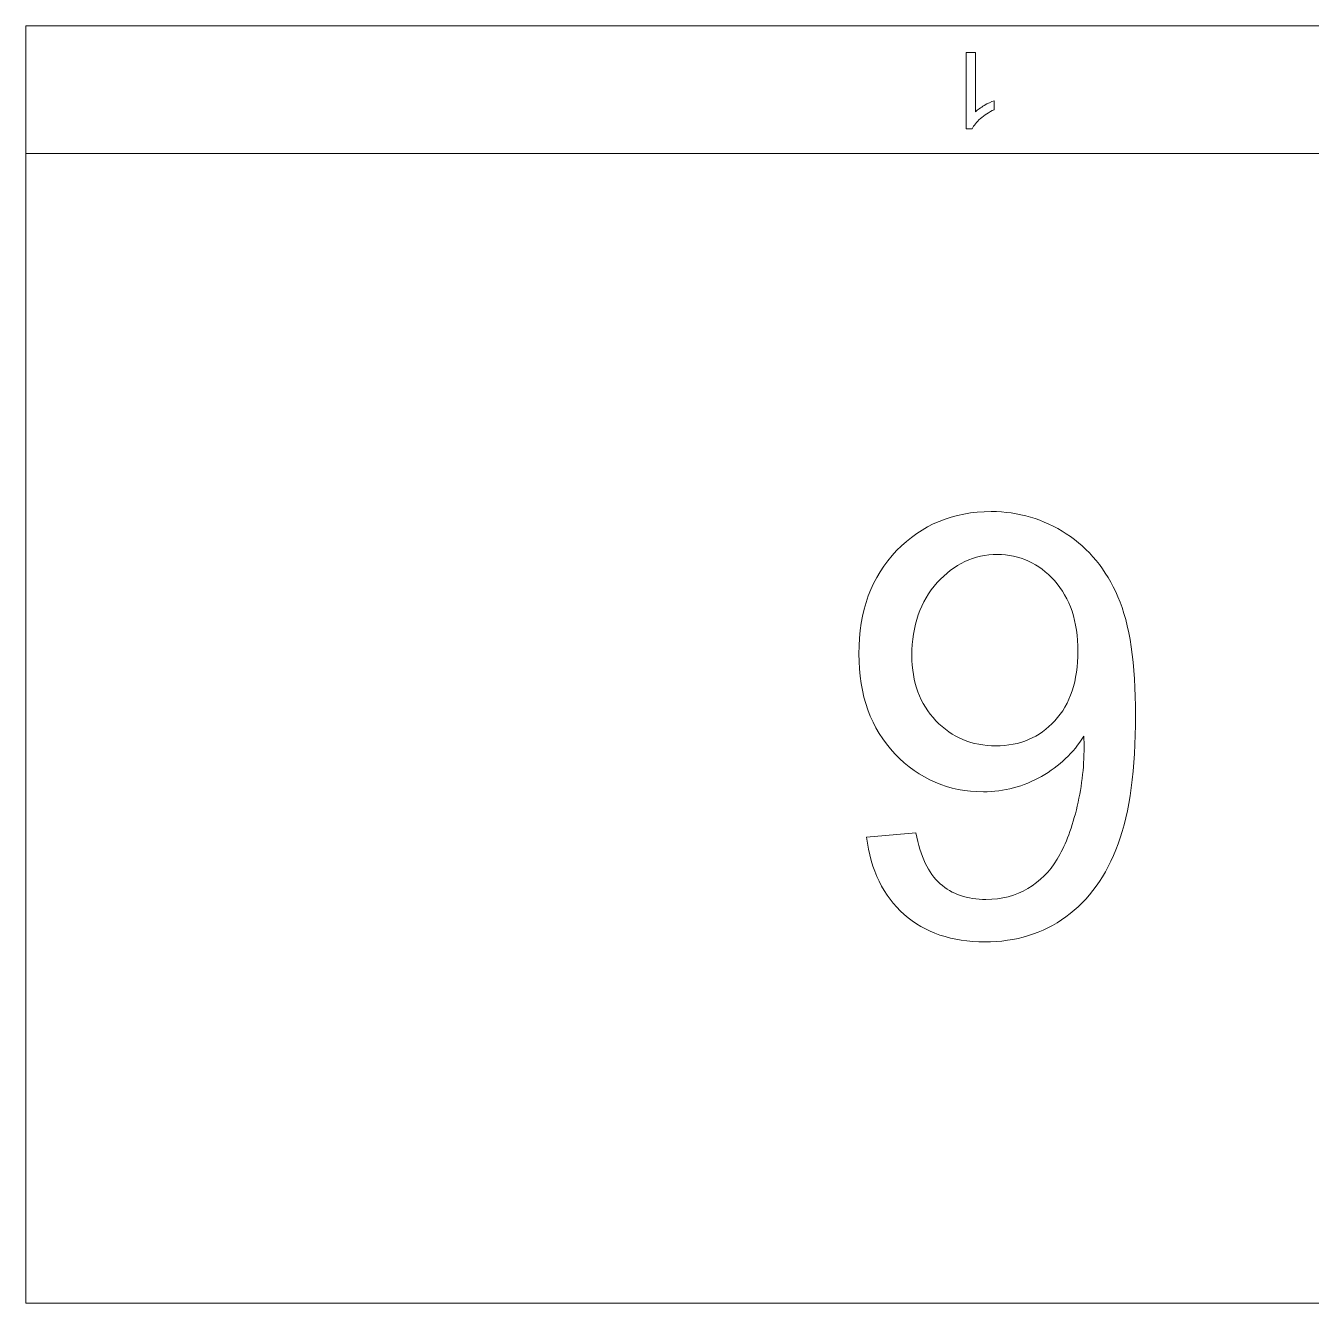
# Model space of a CAD drawing. Header units: millimetres. Extents: x -101 to 34, y -11 to -1.
# Drawn here: x -100.92 to -90.86, y -11.25 to -1.25 of the extents above; entities that cross this region are included whole.
import ezdxf

# ---------------------------------------------------------------- set-up
doc = ezdxf.new("R2010")
doc.units = ezdxf.units.MM
doc.header["$MEASUREMENT"] = 0
doc.layers.add('Layer 1', color=7, linetype='Continuous')

msp = doc.modelspace()

# ---------------------------------------------------------------- linework, layer by layer
at = {"layer": 'Layer 1', "lineweight": 20}
for points, knots in [([(-100.9197, -2.2468), (-100.9197, -2.2468), (-100.9197, -1.2468), (-100.9197, -1.2468), (-55.9197, -1.2468), (-10.9197, -1.2468), (34.0803, -1.2468), (34.0803, -1.2468), (34.0803, -10.2468), (34.0803, -10.2468)], [0, 0, 0, 0, 0.3333333, 0.3333333, 0.3333333, 0.6666667, 0.6666667, 0.6666667, 1, 1, 1, 1]), ([(19.0803, -10.2468), (19.0803, -10.2468), (34.0803, -10.2468), (34.0803, -10.2468), (34.0803, -10.2468), (34.0803, -11.2468), (34.0803, -11.2468), (-10.9197, -11.2468), (-55.9197, -11.2468), (-100.9197, -11.2468), (-100.9197, -11.2468), (-100.9197, -2.2468), (-100.9197, -2.2468), (-100.9197, -2.2468), (-85.9197, -2.2468), (-85.9197, -2.2468), (-85.9197, -2.2468), (-85.9197, -3.2468), (-85.9197, -3.2468), (-85.9197, -3.2468), (-70.9197, -3.2468), (-70.9197, -3.2468), (-70.9197, -3.2468), (-70.9197, -4.2468), (-70.9197, -4.2468), (-70.9197, -4.2468), (-55.9197, -4.2468), (-55.9197, -4.2468), (-55.9197, -4.2468), (-55.9197, -5.2468), (-55.9197, -5.2468), (-55.9197, -5.2468), (-40.9197, -5.2468), (-40.9197, -5.2468), (-40.9197, -5.2468), (-40.9197, -6.2468), (-40.9197, -6.2468), (-40.9197, -6.2468), (-25.9197, -6.2468), (-25.9197, -6.2468), (-25.9197, -6.2468), (-25.9197, -7.2468), (-25.9197, -7.2468), (-25.9197, -7.2468), (-10.9197, -7.2468), (-10.9197, -7.2468), (-10.9197, -7.2468), (-10.9197, -8.2468), (-10.9197, -8.2468), (-10.9197, -8.2468), (4.0803, -8.2468), (4.0803, -8.2468), (4.0803, -8.2468), (4.0803, -9.2468), (4.0803, -9.2468), (4.0803, -9.2468), (19.0803, -9.2468), (19.0803, -9.2468), (19.0803, -9.2468), (19.0803, -10.2468), (19.0803, -10.2468)], [0, 0, 0, 0, 0.05, 0.05, 0.05, 0.1, 0.1, 0.1, 0.15, 0.15, 0.15, 0.2, 0.2, 0.2, 0.25, 0.25, 0.25, 0.3, 0.3, 0.3, 0.35, 0.35, 0.35, 0.4, 0.4, 0.4, 0.45, 0.45, 0.45, 0.5, 0.5, 0.5, 0.55, 0.55, 0.55, 0.6, 0.6, 0.6, 0.65, 0.65, 0.65, 0.7, 0.7, 0.7, 0.75, 0.75, 0.75, 0.8, 0.8, 0.8, 0.85, 0.85, 0.85, 0.9, 0.9, 0.9, 0.95, 0.95, 0.95, 1, 1, 1, 1])]:
    msp.add_open_spline(points, degree=3, knots=knots, dxfattribs=at)
at = {"layer": 'Layer 1', "color": 1, "lineweight": 9}
for points, knots in [([(-93.5605, -1.4556), (-93.5605, -1.4556), (-93.4873, -1.4556), (-93.4873, -1.4556), (-93.4873, -1.4556), (-93.4873, -1.9217), (-93.4873, -1.9217), (-93.4697, -1.9048), (-93.4465, -1.888), (-93.4179, -1.8713), (-93.3894, -1.8545), (-93.3636, -1.8419), (-93.3408, -1.8336), (-93.3408, -1.8336), (-93.3408, -1.9043), (-93.3408, -1.9043), (-93.3817, -1.9234), (-93.4175, -1.9467), (-93.4482, -1.9742), (-93.4788, -2.0015), (-93.5006, -2.0279), (-93.5133, -2.0537), (-93.5133, -2.0537), (-93.5605, -2.0537), (-93.5605, -2.0537), (-93.5605, -2.0537), (-93.5605, -1.4556), (-93.5605, -1.4556)], [0, 0, 0, 0, 0.1111111, 0.1111111, 0.1111111, 0.2222222, 0.2222222, 0.2222222, 0.3333333, 0.3333333, 0.3333333, 0.4444444, 0.4444444, 0.4444444, 0.5555556, 0.5555556, 0.5555556, 0.6666667, 0.6666667, 0.6666667, 0.7777778, 0.7777778, 0.7777778, 0.8888889, 0.8888889, 0.8888889, 1, 1, 1, 1]), ([(-94.3394, -7.5978), (-94.3394, -7.5978), (-93.9523, -7.5656), (-93.9523, -7.5656), (-93.9193, -7.7483), (-93.8563, -7.8804), (-93.7634, -7.9626), (-93.6705, -8.0448), (-93.5515, -8.0862), (-93.4055, -8.0862), (-93.2811, -8.0862), (-93.1721, -8.0578), (-93.0776, -8.0002), (-92.9832, -7.9434), (-92.9064, -7.8674), (-92.8472, -7.7714), (-92.7881, -7.6762), (-92.7382, -7.5471), (-92.6975, -7.3851), (-92.6568, -7.2231), (-92.6368, -7.058), (-92.6368, -6.8898), (-92.6368, -6.8721), (-92.6376, -6.8445), (-92.6391, -6.8084), (-92.7198, -6.9374), (-92.8304, -7.0426), (-92.9701, -7.1225), (-93.1099, -7.2031), (-93.2619, -7.243), (-93.4247, -7.243), (-93.6974, -7.243), (-93.9278, -7.144), (-94.1167, -6.9458), (-94.3048, -6.7485), (-94.3993, -6.4874), (-94.3993, -6.1633), (-94.3993, -5.8285), (-94.301, -5.5597), (-94.1036, -5.3554), (-93.907, -5.1519), (-93.6605, -5.0498), (-93.3633, -5.0498), (-93.1498, -5.0498), (-92.954, -5.1074), (-92.7758, -5.2233), (-92.5984, -5.3385), (-92.464, -5.5029), (-92.3719, -5.7171), (-92.2797, -5.9306), (-92.2337, -6.2401), (-92.2337, -6.6448), (-92.2337, -7.0664), (-92.279, -7.402), (-92.3704, -7.6516), (-92.4617, -7.9019), (-92.5984, -8.0916), (-92.7789, -8.2222), (-92.9594, -8.3527), (-93.1706, -8.418), (-93.4132, -8.418), (-93.6713, -8.418), (-93.8817, -8.3466), (-94.0453, -8.203), (-94.2081, -8.0594), (-94.3064, -7.8574), (-94.3394, -7.5978)], [0, 0, 0, 0, 0.0454545, 0.0454545, 0.0454545, 0.0909091, 0.0909091, 0.0909091, 0.1363636, 0.1363636, 0.1363636, 0.1818182, 0.1818182, 0.1818182, 0.2272727, 0.2272727, 0.2272727, 0.2727273, 0.2727273, 0.2727273, 0.3181818, 0.3181818, 0.3181818, 0.3636364, 0.3636364, 0.3636364, 0.4090909, 0.4090909, 0.4090909, 0.4545455, 0.4545455, 0.4545455, 0.5, 0.5, 0.5, 0.5454545, 0.5454545, 0.5454545, 0.5909091, 0.5909091, 0.5909091, 0.6363636, 0.6363636, 0.6363636, 0.6818182, 0.6818182, 0.6818182, 0.7272727, 0.7272727, 0.7272727, 0.7727273, 0.7727273, 0.7727273, 0.8181818, 0.8181818, 0.8181818, 0.8636364, 0.8636364, 0.8636364, 0.9090909, 0.9090909, 0.9090909, 0.9545455, 0.9545455, 0.9545455, 1, 1, 1, 1]), ([(-92.6852, -6.1426), (-92.6852, -5.9106), (-92.7466, -5.7263), (-92.8695, -5.5904), (-92.9916, -5.4545), (-93.1406, -5.3861), (-93.3157, -5.3861), (-93.4969, -5.3861), (-93.6536, -5.4591), (-93.7857, -5.6058), (-93.9185, -5.7524), (-93.9846, -5.9429), (-93.9846, -6.1763), (-93.9846, -6.386), (-93.9216, -6.5565), (-93.7964, -6.687), (-93.6705, -6.8184), (-93.5138, -6.8836), (-93.3272, -6.8836), (-93.1398, -6.8836), (-92.9862, -6.8184), (-92.8657, -6.687), (-92.7451, -6.5565), (-92.6852, -6.3745), (-92.6852, -6.1426)], [0, 0, 0, 0, 0.125, 0.125, 0.125, 0.25, 0.25, 0.25, 0.375, 0.375, 0.375, 0.5, 0.5, 0.5, 0.625, 0.625, 0.625, 0.75, 0.75, 0.75, 0.875, 0.875, 0.875, 1, 1, 1, 1])]:
    msp.add_open_spline(points, degree=3, knots=knots, dxfattribs=at)

doc.saveas('drawing.dxf')
